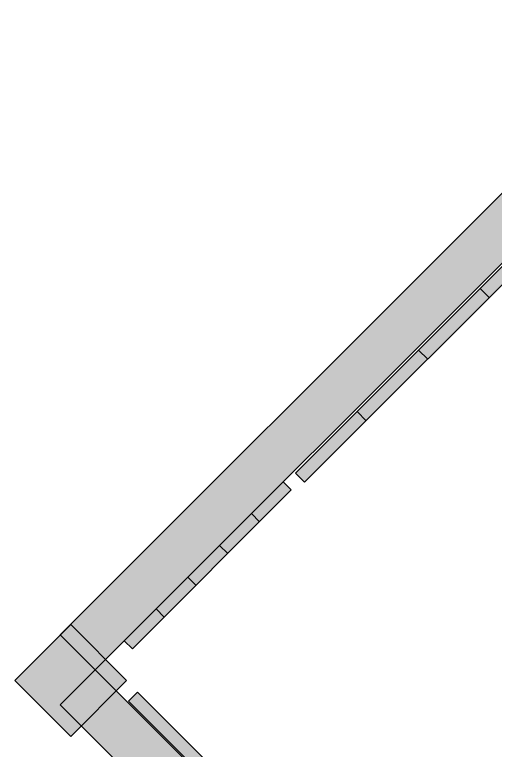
# Model space of a CAD drawing. Header units: metres. Extents: x 2172.2 to 2210.6, y 415.3 to 458.1.
# Drawn here: x 2172.162 to 2174.591, y 440.572 to 444.289 of the extents above; entities that cross this region are included whole.
import ezdxf

# ---------------------------------------------------------------- set-up
doc = ezdxf.new("R2010")
doc.units = ezdxf.units.M
for name, color, linetype, lineweight in [('NC_N1_COLUMNS', 8, 'CONTINUOUS', 25), ('NC_N1_WALL_DECOR', 32, 'CONTINUOUS', 13), ('NC_N1_WALLS', 7, 'CONTINUOUS', 25)]:
    doc.layers.add(name, color=color, linetype=linetype, lineweight=lineweight)

# ---------------------------------------------------------------- blocks, each defined once
blk = doc.blocks.new('NC_N1_ARCHITECTURE')
at = {"layer": 'NC_N1_COLUMNS', "true_color": 0xe6e9ea}
blk.add_hatch(color=256, dxfattribs=at).paths.add_polyline_path([(-17.554712, 7.207803), (-17.271873, 6.924963), (-17.554712, 6.642124), (-17.837521, 6.924998)])
at = {"layer": 'NC_N1_WALLS', "true_color": 0xe7e6e1}
for points in [[(-17.430969, 6.977996), (-17.607746, 7.154773), (-13.39339, 11.369129), (-17.363581, 15.33932), (-17.186804, 15.516096), (-13.039837, 11.369129)], [(-17.430969, 6.977996), (-3.56182, -6.891153), (-3.738596, -7.06793), (-17.607746, 6.80122)]]:
    blk.add_hatch(color=256, dxfattribs=at).paths.add_polyline_path(points)
at = {"layer": 'NC_N1_COLUMNS', "linetype": 'CONTINUOUS', "lineweight": -2}
blk.add_lwpolyline([(-17.554712, 7.207803), (-17.271873, 6.924963), (-17.554712, 6.642124), (-17.837521, 6.924998)], close=True, dxfattribs=at)
at = {"layer": 'NC_N1_WALLS', "linetype": 'CONTINUOUS', "lineweight": -2}
for points in [[(-17.430969, 6.977996), (-17.607746, 7.154773), (-13.39339, 11.369129), (-17.363581, 15.33932), (-17.186804, 15.516096), (-13.039837, 11.369129)], [(-17.430969, 6.977996), (-3.56182, -6.891153), (-3.738596, -7.06793), (-17.607746, 6.80122)]]:
    blk.add_lwpolyline(points, close=True, dxfattribs=at)
blk = doc.blocks.new('NC_N1_UNIQUE_WALL_COMPOSITION_01')
at = {"true_color": 0xf6f5ef}
h = blk.add_hatch(color=256, dxfattribs=at)
h.dxf.hatch_style = 1
h.paths.add_polyline_path([(0.88, -0.065), (0.88, 0), (-0.88, 0), (-0.88, -0.065)])
at = {"color": 0, "linetype": 'CONTINUOUS', "lineweight": -2, "true_color": 0xa38246}
blk.add_lwpolyline([(0.88, -0.065), (0.88, 0), (-0.88, 0), (-0.88, -0.065)], close=True, dxfattribs=at)
for points in [[(-0.44, -0.065), (-0.44, 0)], [(0, -0.065), (0, 0)], [(0.44, -0.065), (0.44, 0)]]:
    blk.add_lwpolyline(points, dxfattribs=at)
blk = doc.blocks.new('NC_N1_UNIQUE_WALL_COMPOSITION_06')
at = {"true_color": 0xf6f5ef}
h = blk.add_hatch(color=256, dxfattribs=at)
h.dxf.hatch_style = 1
h.paths.add_polyline_path([(0.5675, -0.065), (0.5675, -0.007), (-0.5675, -0.007), (-0.5675, -0.065)])
at = {"color": 0, "linetype": 'CONTINUOUS', "lineweight": -2, "true_color": 0xa38246}
blk.add_lwpolyline([(0.5675, -0.065), (0.5675, -0.007), (-0.5675, -0.007), (-0.5675, -0.065)], close=True, dxfattribs=at)
for points in [[(-0.3405, -0.065), (-0.3405, -0.007)], [(-0.1135, -0.065), (-0.1135, -0.007)], [(0.1135, -0.065), (0.1135, -0.007)], [(0.3405, -0.065), (0.3405, -0.007)]]:
    blk.add_lwpolyline(points, dxfattribs=at)
blk = doc.blocks.new('NC_N1_UNIQUE_WALL_COMPOSITION_26')
at = {"true_color": 0xf6f5ef}
h = blk.add_hatch(color=256, dxfattribs=at)
h.dxf.hatch_style = 1
h.paths.add_polyline_path([(1.242, -0.065), (1.242, 0), (-1.242, 0), (-1.242, -0.065)])
at = {"color": 0, "linetype": 'CONTINUOUS', "lineweight": -2, "true_color": 0xa38246}
blk.add_lwpolyline([(1.242, -0.065), (1.242, 0), (-1.242, 0), (-1.242, -0.065)], close=True, dxfattribs=at)
for points in [[(-0.7452, -0.065), (-0.7452, 0)], [(-0.2484, -0.065), (-0.2484, 0)], [(0.2484, -0.065), (0.2484, 0)], [(0.7452, -0.065), (0.7452, 0)]]:
    blk.add_lwpolyline(points, dxfattribs=at)

msp = doc.modelspace()

# ---------------------------------------------------------------- block references
at = {"layer": 'NC_N1_WALL_DECOR', "linetype": 'CONTINUOUS'}
for name, p, rotation in [('NC_N1_UNIQUE_WALL_COMPOSITION_01', (2174.2034, 442.5947), 44.99999999999926), ('NC_N1_UNIQUE_WALL_COMPOSITION_06', (2173.1127, 441.5322), 44.99999999999926), ('NC_N1_UNIQUE_WALL_COMPOSITION_26', (2173.6153, 439.9425), 135)]:
    msp.add_blockref(name, p, dxfattribs=dict(at, rotation=rotation))
at = {"layer": 'NC_N1_WALLS'}
msp.add_blockref('NC_N1_ARCHITECTURE', (2190, 434), dxfattribs=at)

doc.saveas('drawing.dxf')
